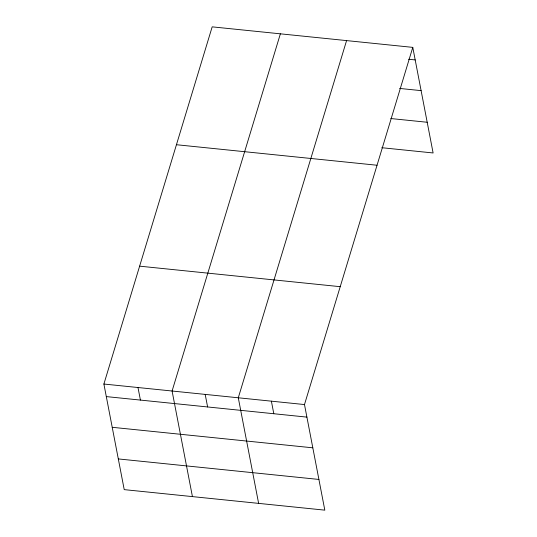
<?xml version="1.0" encoding="UTF-8"?>
<svg xmlns="http://www.w3.org/2000/svg" width="537" height="537" viewBox="0 0 537 537"><rect width="100%" height="100%" fill="white"/><g stroke="black" fill="none" stroke-linecap="round" stroke-linejoin="round"><path stroke-width="0.81" d="M412.778 47.37L304.486 404.556L324.818 510.15L124.222 489.63L103.889 384.036L212.182 26.85L412.778 47.37L433.111 152.964L381.807 147.715M280.381 33.824L172.088 391.01L192.427 496.604M346.58 40.597L238.287 397.783L258.626 503.377M408.576 59.258L415.195 59.929M399.595 88.43L421.109 90.632M390.788 118.543L427.197 122.261M176.445 144.721L377.041 165.242M139.627 266.164L340.223 286.684M103.889 384.036L304.486 404.556M106.306 396.595L306.902 417.115M112.22 427.298L312.816 447.818M118.308 458.927L318.911 479.447M271.386 401.173L273.803 413.732M205.188 394.4L207.611 406.959M137.989 387.526L140.412 400.085"/></g></svg>
